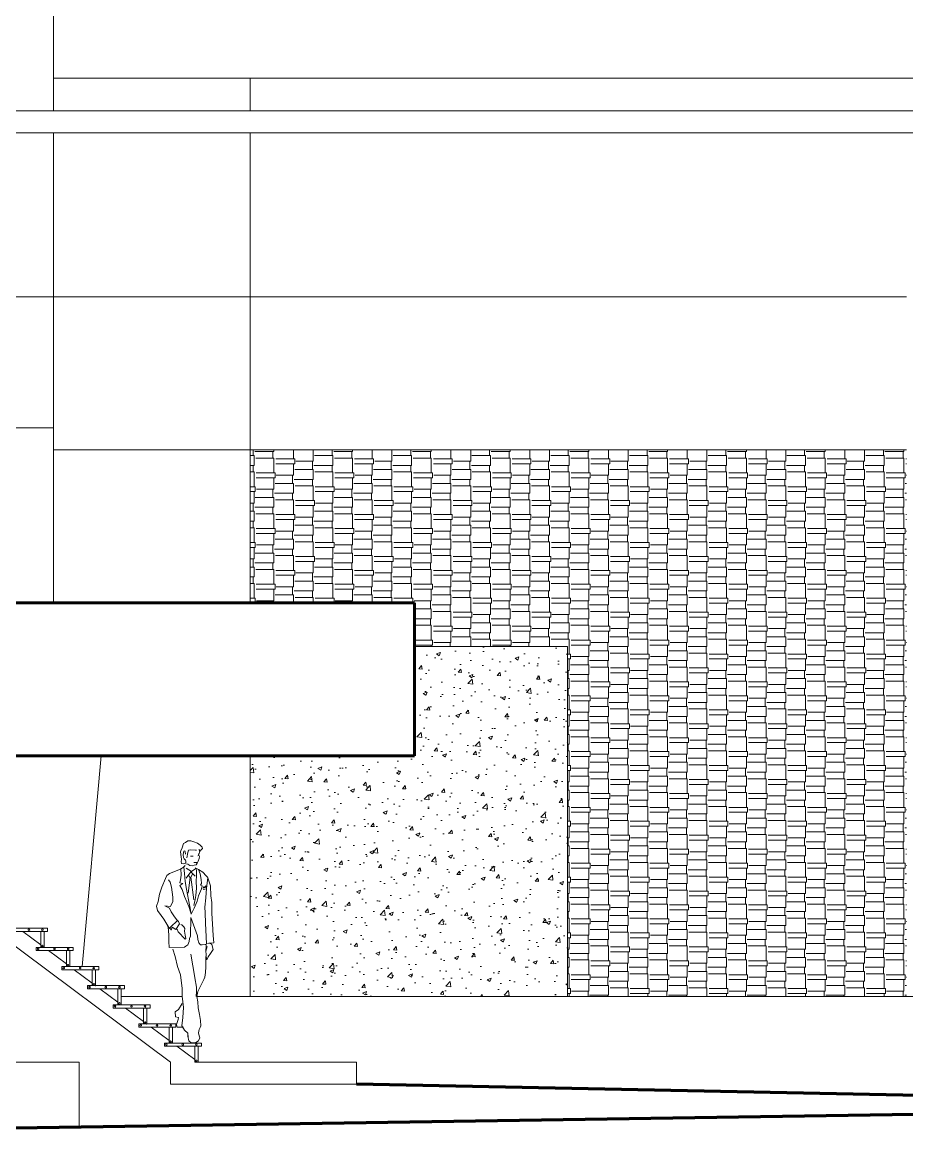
# Model space of a CAD drawing. Header units: metres. Extents: x 0 to 43.1, y 0 to 29.
# Drawn here: x 27.42 to 35.5, y 8.69 to 18.9 of the extents above; entities that cross this region are included whole.
import ezdxf

# ---------------------------------------------------------------- set-up
doc = ezdxf.new("R2010")
doc.units = ezdxf.units.M
for name, color, linetype, lineweight in [('stairs', 250, 'Continuous', 9), ('textures', 253, 'Continuous', 9), ('topography', 132, 'Continuous', 120), ('walls 1', 5, 'Continuous', 13), ('walls 2', 140, 'Continuous', 20), ('walls 3', 7, 'Continuous', 60)]:
    doc.layers.add(name, color=color, linetype=linetype, lineweight=lineweight)

# ---------------------------------------------------------------- blocks, each defined once
blk = doc.blocks.new('HOME1')
for p, q in [((-0.049, 1.849), (-0.07, 1.835)), ((-0.021, 1.849), (-0.049, 1.849)), ((0.007, 1.841), (-0.021, 1.849)), ((0.04, 1.829), (0.007, 1.841)), ((-0.113, 1.759), (-0.116, 1.747)), ((-0.116, 1.747), (-0.108, 1.702)), ((-0.1, 1.786), (-0.113, 1.759)), ((-0.088, 1.824), (-0.1, 1.786)), ((-0.091, 1.722), (-0.089, 1.742)), ((-0.089, 1.742), (-0.084, 1.754)), ((-0.07, 1.835), (-0.088, 1.824)), ((-0.084, 1.754), (-0.076, 1.757)), ((-0.076, 1.757), (-0.073, 1.749)), ((-0.073, 1.749), (-0.07, 1.728)), ((-0.057, 1.694), (-0.049, 1.741)), ((-0.049, 1.741), (-0.041, 1.765)), ((-0.041, 1.765), (-0.028, 1.767)), ((-0.028, 1.767), (0.022, 1.764)), ((0.022, 1.764), (0.032, 1.764)), ((0.066, 1.808), (0.04, 1.829)), ((0.053, 1.769), (0.064, 1.754)), ((0.055, 1.733), (0.059, 1.746)), ((0.059, 1.746), (0.062, 1.761)), ((0.064, 1.754), (0.075, 1.768)), ((0.083, 1.79), (0.066, 1.808)), ((0.075, 1.768), (0.086, 1.78)), ((0.086, 1.78), (0.083, 1.79)), ((-0.105, 1.679), (-0.109, 1.66)), ((-0.109, 1.66), (-0.106, 1.643)), ((-0.108, 1.702), (-0.105, 1.679)), ((-0.106, 1.643), (-0.092, 1.639)), ((-0.092, 1.639), (-0.072, 1.646)), ((-0.088, 1.698), (-0.091, 1.722)), ((-0.081, 1.685), (-0.088, 1.698)), ((-0.07, 1.671), (-0.081, 1.685)), ((-0.072, 1.646), (-0.066, 1.649)), ((-0.065, 1.663), (-0.07, 1.671)), ((-0.066, 1.649), (-0.065, 1.663)), ((-0.066, 1.639), (-0.049, 1.635)), ((-0.049, 1.635), (-0.03, 1.623)), ((-0.024, 1.708), (0.001, 1.708)), ((0.008, 1.65), (0.036, 1.65)), ((0.027, 1.631), (0.038, 1.646)), ((0.038, 1.646), (0.047, 1.663)), ((0.043, 1.713), (0.051, 1.714)), ((0.047, 1.663), (0.055, 1.688)), ((0.051, 1.725), (0.055, 1.733)), ((0.058, 1.706), (0.051, 1.725)), ((0.055, 1.688), (0.058, 1.706)), ((-0.253, 1.504), (-0.239, 1.533)), ((-0.239, 1.533), (-0.214, 1.55)), ((-0.214, 1.55), (-0.116, 1.591)), ((-0.116, 1.591), (-0.088, 1.607)), ((-0.11, 1.535), (-0.114, 1.493)), ((-0.113, 1.596), (-0.11, 1.535)), ((-0.088, 1.607), (-0.073, 1.622)), ((-0.084, 1.608), (-0.079, 1.551)), ((-0.079, 1.551), (-0.072, 1.476)), ((-0.063, 1.508), (-0.02, 1.564)), ((-0.015, 1.568), (-0.062, 1.599)), ((-0.043, 1.533), (-0.028, 1.514)), ((-0.03, 1.623), (-0.006, 1.62)), ((-0.02, 1.564), (0.019, 1.527)), ((-0.019, 1.517), (-0.006, 1.544)), ((0.025, 1.596), (-0.015, 1.568)), ((-0.006, 1.62), (0.01, 1.627)), ((0.01, 1.627), (0.027, 1.631)), ((0.049, 1.588), (0.018, 1.601)), ((0.032, 1.586), (0.032, 1.528)), ((0.088, 1.562), (0.049, 1.588)), ((0.064, 1.547), (0.051, 1.587)), ((0.074, 1.495), (0.064, 1.547)), ((0.12, 1.53), (0.088, 1.562)), ((-0.286, 1.425), (-0.253, 1.504)), ((-0.226, 1.493), (-0.208, 1.47)), ((-0.208, 1.47), (-0.198, 1.424)), ((-0.114, 1.493), (-0.122, 1.466)), ((-0.122, 1.466), (-0.094, 1.459)), ((-0.094, 1.459), (-0.122, 1.44)), ((-0.122, 1.44), (-0.101, 1.404)), ((-0.072, 1.476), (-0.059, 1.408)), ((-0.028, 1.514), (-0.046, 1.369)), ((0.008, 1.309), (-0.019, 1.517)), ((0.032, 1.528), (0.029, 1.48)), ((0.029, 1.48), (0.032, 1.417)), ((0.067, 1.443), (0.077, 1.459)), ((0.084, 1.436), (0.067, 1.443)), ((0.077, 1.459), (0.074, 1.495)), ((0.078, 1.411), (0.084, 1.436)), ((0.099, 1.432), (0.091, 1.412)), ((0.105, 1.42), (0.099, 1.432)), ((0.116, 1.437), (0.105, 1.42)), ((0.122, 1.41), (0.116, 1.437)), ((0.136, 1.513), (0.12, 1.53)), ((0.124, 1.416), (0.135, 1.512)), ((0.135, 1.512), (0.16, 1.439)), ((0.136, 1.513), (0.136, 1.513)), ((0.16, 1.439), (0.162, 1.346)), ((-0.32, 1.295), (-0.308, 1.361)), ((-0.308, 1.361), (-0.286, 1.425)), ((-0.198, 1.424), (-0.185, 1.333)), ((-0.185, 1.333), (-0.185, 1.293)), ((-0.101, 1.404), (-0.079, 1.34)), ((-0.079, 1.34), (-0.058, 1.291)), ((-0.059, 1.408), (-0.043, 1.31)), ((0.026, 1.35), (0.019, 1.312)), ((0.032, 1.417), (0.026, 1.35)), ((0.038, 1.298), (0.049, 1.346)), ((0.049, 1.346), (0.078, 1.411)), ((0.092, 1.405), (0.122, 1.41)), ((0.107, 1.242), (0.117, 1.328)), ((0.117, 1.328), (0.124, 1.416)), ((0.162, 1.346), (0.171, 1.285)), ((-0.334, 1.252), (-0.32, 1.295)), ((-0.326, 1.213), (-0.334, 1.252)), ((-0.258, 1.255), (-0.215, 1.234)), ((-0.206, 1.248), (-0.258, 1.255)), ((-0.215, 1.234), (-0.199, 1.2)), ((-0.185, 1.293), (-0.206, 1.248)), ((-0.058, 1.291), (-0.04, 1.248)), ((-0.043, 1.31), (-0.029, 1.249)), ((-0.04, 1.248), (-0.021, 1.19)), ((-0.029, 1.249), (-0.017, 1.178)), ((-0.017, 1.178), (0.009, 1.234)), ((0.019, 1.312), (0.007, 1.259)), ((0.009, 1.234), (0.038, 1.298)), ((0.111, 1.191), (0.107, 1.242)), ((0.171, 1.285), (0.172, 1.185)), ((-0.291, 1.167), (-0.326, 1.213)), ((-0.267, 1.133), (-0.291, 1.167)), ((-0.231, 1.073), (-0.267, 1.133)), ((-0.199, 1.2), (-0.171, 1.155)), ((-0.171, 1.155), (-0.148, 1.127)), ((-0.148, 1.127), (-0.133, 1.11)), ((-0.02, 1.149), (-0.023, 0.977)), ((0.039, 0.979), (-0.02, 1.149)), ((0.115, 1.097), (0.111, 1.191)), ((0.172, 1.185), (0.177, 1.09)), ((-0.226, 1.032), (-0.231, 1.073)), ((-0.217, 1.048), (-0.23, 1.072)), ((-0.223, 0.981), (-0.226, 1.032)), ((-0.206, 1.061), (-0.217, 1.048)), ((-0.199, 1.031), (-0.212, 1.054)), ((-0.206, 1.061), (-0.142, 1.12)), ((-0.19, 1.059), (-0.199, 1.031)), ((-0.159, 1.037), (-0.19, 1.059)), ((-0.123, 1.09), (-0.159, 1.037)), ((-0.144, 1.04), (-0.137, 1.016)), ((-0.133, 1.11), (-0.123, 1.09)), ((-0.103, 1.081), (-0.113, 1.084)), ((-0.084, 1.063), (-0.103, 1.081)), ((-0.074, 1.047), (-0.084, 1.063)), ((-0.078, 1.024), (-0.074, 1.047)), ((-0.073, 0.986), (-0.078, 1.024)), ((0.121, 0.97), (0.115, 1.097)), ((0.177, 1.09), (0.184, 0.984)), ((-0.223, 0.929), (-0.223, 0.981)), ((-0.22, 0.873), (-0.223, 0.929)), ((-0.137, 1.016), (-0.071, 0.949)), ((-0.066, 0.957), (-0.073, 0.986)), ((-0.071, 0.949), (-0.066, 0.957)), ((-0.037, 0.929), (-0.049, 0.899)), ((-0.032, 0.956), (-0.037, 0.929)), ((-0.023, 0.977), (-0.032, 0.956)), ((0.042, 0.946), (0.039, 0.979)), ((0.053, 0.917), (0.042, 0.946)), ((0.122, 0.907), (0.121, 0.97)), ((0.184, 0.984), (0.191, 0.915)), ((-0.078, 0.876), (-0.22, 0.873)), ((-0.184, 0.858), (-0.164, 0.791)), ((-0.065, 0.886), (-0.078, 0.876)), ((-0.049, 0.899), (-0.065, 0.886)), ((0.069, 0.899), (0.053, 0.917)), ((0.084, 0.899), (0.069, 0.899)), ((0.112, 0.9), (0.084, 0.899)), ((0.121, 0.9), (0.112, 0.9)), ((0.117, 0.843), (0.12, 0.884)), ((0.12, 0.807), (0.117, 0.843)), ((0.128, 0.883), (0.118, 0.839)), ((0.12, 0.884), (0.121, 0.9)), ((0.157, 0.914), (0.133, 0.91)), ((0.139, 0.788), (0.16, 0.82)), ((0.191, 0.915), (0.145, 0.912)), ((0.17, 0.9), (0.157, 0.914)), ((0.16, 0.82), (0.183, 0.855)), ((0.183, 0.855), (0.17, 0.9)), ((-0.164, 0.791), (-0.141, 0.699)), ((0.015, 0.599), (-0.022, 0.814)), ((0.117, 0.781), (0.12, 0.807)), ((0.118, 0.749), (0.117, 0.781)), ((0.117, 0.698), (0.118, 0.749)), ((0.121, 0.79), (0.125, 0.76)), ((0.125, 0.76), (0.139, 0.788)), ((-0.141, 0.699), (-0.115, 0.623)), ((-0.115, 0.623), (-0.099, 0.499)), ((0.109, 0.601), (0.114, 0.645)), ((0.114, 0.645), (0.117, 0.698)), ((0.017, 0.595), (0.032, 0.512)), ((0.032, 0.512), (0.03, 0.472)), ((0.044, 0.47), (0.075, 0.532)), ((0.075, 0.532), (0.098, 0.58)), ((0.098, 0.58), (0.109, 0.601)), ((-0.099, 0.499), (-0.1, 0.428)), ((-0.1, 0.428), (-0.088, 0.325)), ((0.03, 0.472), (0.027, 0.425)), ((0.034, 0.425), (0.044, 0.47)), ((0.042, 0.376), (0.034, 0.425)), ((-0.163, 0.284), (-0.134, 0.306)), ((-0.134, 0.306), (-0.101, 0.361)), ((-0.088, 0.325), (-0.094, 0.234)), ((0.047, 0.323), (0.042, 0.376)), ((0.06, 0.261), (0.047, 0.323)), ((-0.16, 0.24), (-0.163, 0.284)), ((-0.132, 0.233), (-0.16, 0.24)), ((-0.153, 0.168), (-0.136, 0.214)), ((-0.136, 0.214), (-0.132, 0.233)), ((-0.094, 0.234), (-0.102, 0.156)), ((0.067, 0.205), (0.06, 0.261)), ((0.071, 0.157), (0.067, 0.205)), ((-0.145, 0.146), (-0.153, 0.168)), ((-0.113, 0.145), (-0.145, 0.146)), ((-0.088, 0.145), (-0.113, 0.145)), ((-0.102, 0.156), (-0.079, 0.118)), ((-0.079, 0.118), (-0.047, 0.091)), ((0.049, 0.094), (0.057, 0.125)), ((0.057, 0.125), (0.065, 0.142)), ((0.065, 0.142), (0.071, 0.157)), ((-0.049, 0.079), (-0.049, 0.062)), ((-0.049, 0.062), (-0.039, 0.02)), ((-0.047, 0.091), (-0.044, 0.052)), ((-0.039, 0.02), (-0.018, 0.001)), ((-0.018, 0.001), (0.025, 0.006)), ((0.025, 0.006), (0.049, 0.019)), ((0.057, 0.067), (0.049, 0.094)), ((0.049, 0.019), (0.063, 0.047)), ((0.063, 0.047), (0.057, 0.067))]:
    blk.add_line(p, q)
blk = doc.blocks.new('elevation 1')
at = {"layer": 'textures', "ltscale": 0.3}
h = blk.add_hatch(dxfattribs=at)
h.set_pattern_fill('AR-RSHKE', color=256, scale=0.015, angle=90, style=0)
h.set_pattern_definition([(90, (-311.92538, -426.94432), (-0.18, 0.3825), [0.09, -0.075, 0.105, -0.045, 0.135, -0.06]), (90, (-311.93288, -426.85432), (-0.18, 0.3825), [0.075, -0.285, 0.06, -0.09]), (90, (-311.91413, -426.67432), (-0.18, 0.3825), [0.045, -0.465]), (180, (-311.92538, -426.94432), (-0.18, -0.1275), [0.1725, -0.5475]), (180, (-311.92538, -426.85432), (-0.18, -0.1275), [0.16875, -0.55125]), (180, (-311.92538, -426.77932), (-0.18, -0.1275), [0.1575, -0.5625]), (180, (-311.91413, -426.67432), (-0.18, -0.1275), [0.1725, -0.5475]), (180, (-311.91413, -426.62932), (-0.18, -0.1275), [0.1725, -0.5475]), (180, (-311.92538, -426.49432), (-0.18, -0.1275), [0.165, -0.555])])
h.paths.add_polyline_path([(29.5, 14.986), (29.5, 13.586), (31, 13.586), (31, 13.186), (32.4, 13.186), (32.4, 9.986), (35.5, 9.986), (35.5, 14.986)])
h = blk.add_hatch(dxfattribs=at)
h.set_pattern_fill('AR-CONC', color=256, scale=0.05, style=0)
h.set_pattern_definition([(50, (-311.92538, -426.94432), (0.35863009, -0.03137607), [0.0375, -0.4125]), (355, (-311.9254, -426.9443), (-0.06937567, 0.37609607), [0.03, -0.33]), (100.4514, (-311.8955, -426.94693), (0.2892547, 0.34471977), [0.0318701, -0.35057106]), (46.1842, (-311.9254, -426.8443), (0.53362052, -0.0827595), [0.05625, -0.61875]), (96.6356, (-311.8809, -426.8512), (0.46733135, 0.48705894), [0.04780514, -0.5258565]), (351.1842, (-311.9254, -426.8443), (0.46733097, 0.4870593), [0.045, -0.495]), (21, (-311.87538, -426.86932), (0.29845353, -0.20130945), [0.0375, -0.4125]), (326, (-311.8754, -426.8693), (0.12165767, 0.36257502), [0.03, -0.33]), (71.4514, (-311.8505, -426.8861), (0.42011131, 0.16126525), [0.0318701, -0.35057106]), (37.5, (-311.92538, -426.94432), (0.006079928, 0.166446927), [0, -0.326, 0, -0.335, 0, -0.33125]), (7.5, (-311.92538, -426.94432), (0.13153477, 0.197205856), [0, -0.191, 0, -0.3185, 0, -0.12625]), (327.5, (-312.03688, -426.94432), (0.266911218, -0.011277436), [0, -0.125, 0, -0.39, 0, -0.5175]), (317.5, (-312.08688, -426.94432), (0.29159308, 0.05005249), [0, -0.1625, 0, -0.259, 0, -0.3675])])
h.paths.add_polyline_path([(31, 12.186), (29.5, 12.186), (29.5, 9.986), (32.4, 9.986), (32.4, 13.186), (31, 13.186)])
at = {"layer": 'stairs', "ltscale": 0.3}
for p, q in [((27.646, 10.611), (27.308, 10.611)), ((27.646, 10.581), (27.308, 10.581)), ((27.586, 10.459), (27.421, 10.581)), ((27.586, 10.436), (27.586, 10.581)), ((27.616, 10.436), (27.616, 10.581)), ((27.646, 10.581), (27.646, 10.611)), ((27.88, 10.436), (27.543, 10.436)), ((27.543, 10.436), (27.543, 10.406)), ((27.88, 10.406), (27.88, 10.436)), ((27.88, 10.406), (27.543, 10.406)), ((27.82, 10.284), (27.656, 10.406)), ((27.82, 10.261), (27.82, 10.406)), ((27.85, 10.261), (27.85, 10.406)), ((28.115, 10.261), (27.777, 10.261)), ((27.777, 10.261), (27.777, 10.231)), ((28.115, 10.231), (27.777, 10.231)), ((28.055, 10.109), (27.89, 10.231)), ((28.055, 10.086), (28.055, 10.231)), ((28.085, 10.086), (28.085, 10.231)), ((28.115, 10.231), (28.115, 10.261)), ((28.349, 10.086), (28.012, 10.086)), ((28.012, 10.086), (28.012, 10.056)), ((28.349, 10.056), (28.012, 10.056)), ((28.289, 9.934), (28.125, 10.056)), ((28.289, 9.911), (28.289, 10.056)), ((28.319, 9.911), (28.319, 10.056)), ((28.349, 10.056), (28.349, 10.086)), ((28.584, 9.911), (28.246, 9.911)), ((28.246, 9.911), (28.246, 9.881)), ((28.584, 9.881), (28.584, 9.911)), ((28.584, 9.881), (28.246, 9.881)), ((28.524, 9.759), (28.36, 9.881)), ((28.524, 9.736), (28.524, 9.881)), ((28.554, 9.736), (28.554, 9.881)), ((28.818, 9.736), (28.481, 9.736)), ((28.481, 9.736), (28.481, 9.706)), ((28.818, 9.706), (28.481, 9.706)), ((28.758, 9.584), (28.594, 9.706)), ((28.758, 9.561), (28.758, 9.706)), ((28.788, 9.561), (28.788, 9.706)), ((28.818, 9.706), (28.818, 9.736)), ((29.053, 9.561), (28.715, 9.561)), ((28.715, 9.561), (28.715, 9.531)), ((29.053, 9.531), (28.715, 9.531)), ((28.993, 9.409), (28.829, 9.531)), ((28.993, 9.386), (28.993, 9.531)), ((29.023, 9.386), (29.023, 9.531)), ((29.053, 9.531), (29.053, 9.561))]:
    blk.add_line(p, q, dxfattribs=at)
at = {"layer": 'textures', "ltscale": 0.3}
for centre in [(27.476, 10.597), (27.6, 10.597), (27.561, 10.422), (27.599, 10.448), (27.71, 10.422), (27.835, 10.422), (27.795, 10.247), (27.834, 10.273), (27.945, 10.247), (28.069, 10.247), (28.03, 10.072), (28.069, 10.098), (28.179, 10.072), (28.304, 10.072), (28.264, 9.897), (28.303, 9.923), (28.414, 9.897), (28.538, 9.897), (28.499, 9.722), (28.538, 9.748), (28.648, 9.722), (28.773, 9.722), (28.733, 9.547), (28.772, 9.573), (28.883, 9.547), (29.007, 9.547), (29.007, 9.398)]:
    blk.add_circle(centre, 0.00737, dxfattribs=at)
at = {"layer": 'topography', "ltscale": 0.3}
for p, q in [((40.357, 8.983), (30.472, 9.186)), ((20.733, 8.686), (40.357, 8.983))]:
    blk.add_line(p, q, dxfattribs=at)
at = {"layer": 'walls 1', "ltscale": 0.3}
for p, q in [((15.1, 18.086), (37.2, 18.086)), ((37.2, 17.886), (15.1, 17.886)), ((31, 13.186), (32.4, 13.186)), ((32.4, 13.186), (32.4, 9.986))]:
    blk.add_line(p, q, dxfattribs=at)
at = {"layer": 'walls 2', "ltscale": 0.3}
for p, q in [((27.7, 19.386), (27.7, 18.086)), ((27.7, 18.386), (29.5, 18.386)), ((29.5, 18.386), (29.5, 18.086)), ((29.5, 18.386), (36, 18.386)), ((27.7, 17.886), (27.7, 13.586)), ((29.5, 17.886), (29.5, 13.586)), ((35.5, 16.386), (17, 16.386)), ((27.7, 15.186), (23.591, 15.186)), ((35.5, 14.986), (27.7, 14.986)), ((25.019, 12.186), (28.772, 9.386)), ((27.962, 10.261), (28.137, 12.186)), ((29.5, 12.186), (29.5, 9.986)), ((28.319, 9.986), (28.877, 9.986)), ((29.011, 9.986), (36, 9.986)), ((27.118, 9.386), (27.937, 9.386)), ((27.937, 9.386), (27.937, 8.795)), ((28.772, 9.386), (28.772, 9.186)), ((30.472, 9.386), (28.993, 9.386)), ((30.472, 9.186), (30.472, 9.386)), ((28.772, 9.186), (30.472, 9.186))]:
    blk.add_line(p, q, dxfattribs=at)
at = {"layer": 'walls 2'}
for p in [(27.616, 10.436), (27.616, 10.436), (27.85, 10.261), (27.85, 10.261), (28.085, 10.086), (28.085, 10.086), (28.319, 9.911), (28.319, 9.911), (28.554, 9.736), (28.554, 9.736), (28.788, 9.561)]:
    blk.add_point(p, dxfattribs=at)
at = {"layer": 'walls 2', "ltscale": 0.3}
for p in [(28.877, 9.986), (29.011, 9.987)]:
    blk.add_point(p, dxfattribs=at)
at = {"layer": 'walls 3', "ltscale": 0.3}
for p, q in [((31, 13.586), (13, 13.586)), ((31, 12.186), (31, 13.586)), ((16.8, 12.186), (31, 12.186))]:
    blk.add_line(p, q, dxfattribs=at)
at = {"layer": 'textures', "ltscale": 0.3}
blk.add_blockref('HOME1', (28.977, 9.561), dxfattribs=at)

msp = doc.modelspace()

# ---------------------------------------------------------------- block references
msp.add_blockref('elevation 1', (0, 0))

doc.saveas('drawing.dxf')
